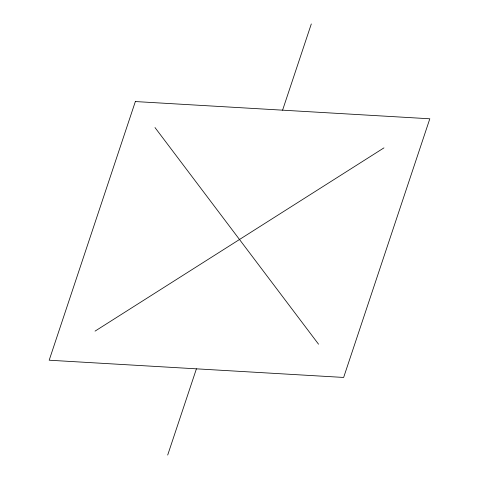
<?xml version="1.0" encoding="UTF-8"?>
<svg xmlns="http://www.w3.org/2000/svg" width="479" height="479" viewBox="0 0 479 479"><rect width="100%" height="100%" fill="white"/><g stroke="black" fill="none" stroke-linecap="round" stroke-linejoin="round"><path stroke-width="0.72" d="M167.692 455.05L196.414 368.83M282.586 110.17L311.308 23.95M95.046 331.127L383.954 147.873M154.986 127.558L318.547 344.203M135.359 101.554L49.187 360.214L343.641 377.446L429.813 118.786L135.359 101.554"/></g></svg>
